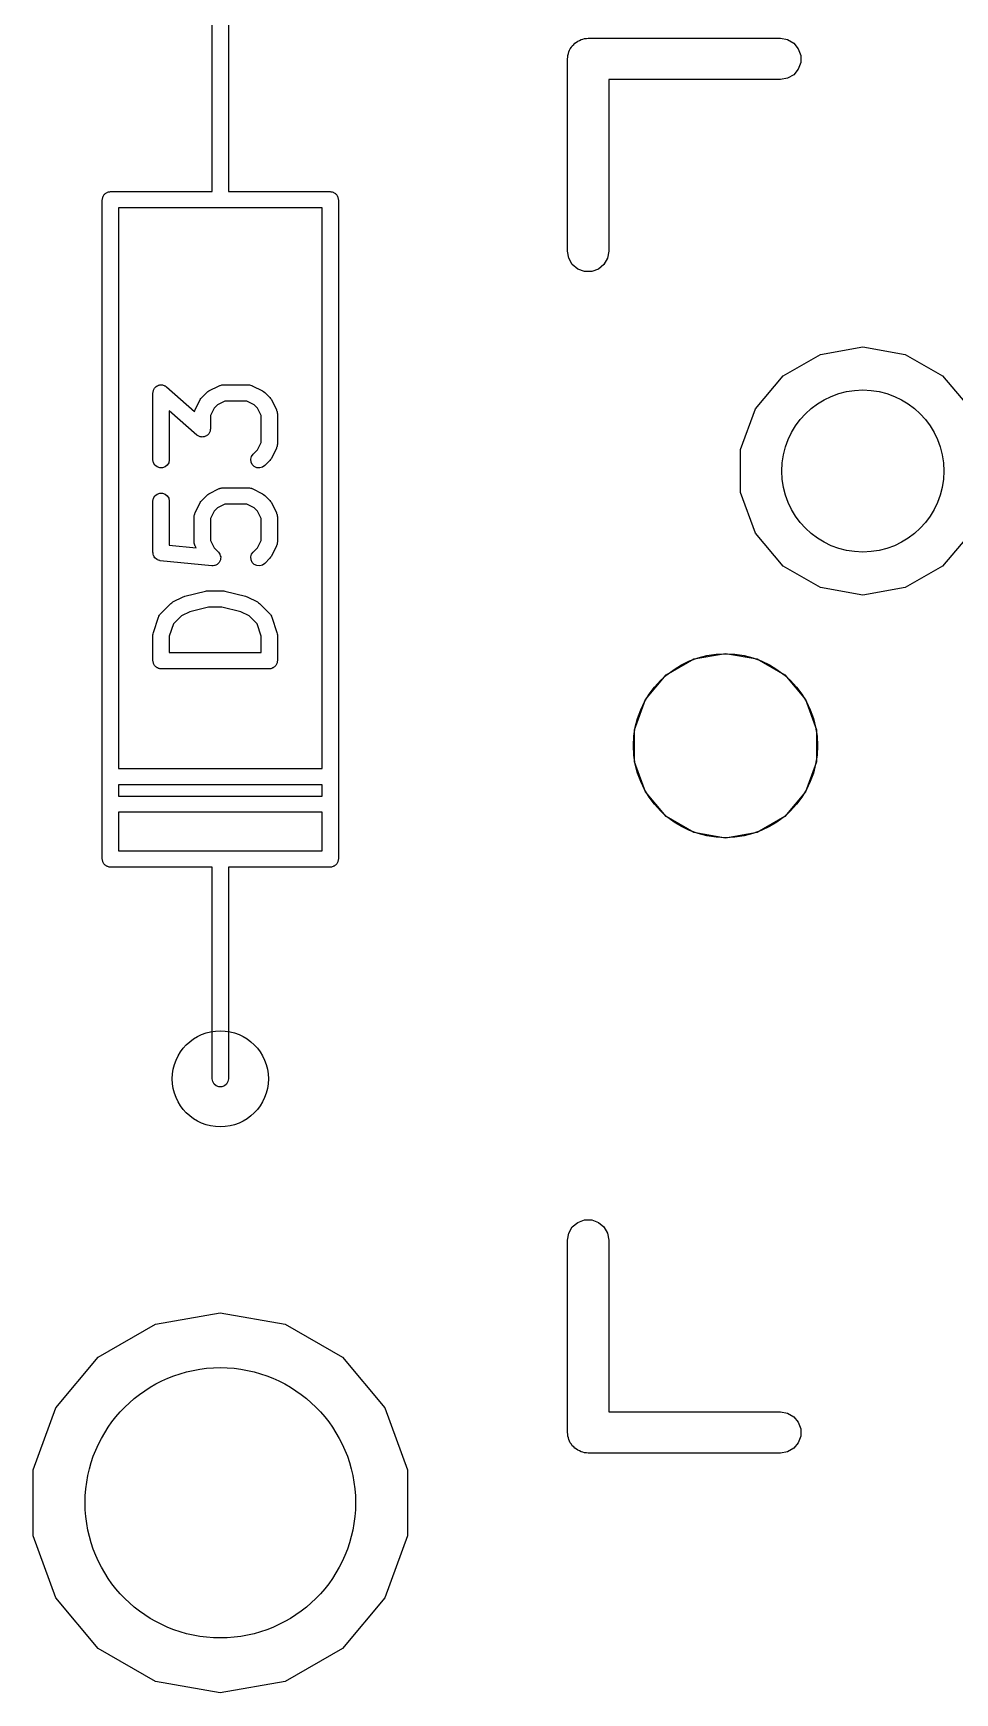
# Model space of a CAD drawing. Extents: x 37 to 203, y -145 to -25.
# Drawn here: x 91.27 to 99.79, y -144.76 to -129.41 of the extents above; entities that cross this region are included whole.
import ezdxf

# ---------------------------------------------------------------- set-up
doc = ezdxf.new("R2010")
doc.units = 0
doc.header["$MEASUREMENT"] = 0
doc.layers.add('BLACK', color=7, linetype='CONTINUOUS')

msp = doc.modelspace()

# ---------------------------------------------------------------- linework, layer by layer
at = {"layer": 'Black'}
for p, q in [((92.925, -130.19), (92.925, -128.92)), ((93.075, -128.92), (93.075, -130.19)), ((96.2668, -129.517), (96.2775, -129.504)), ((96.2775, -129.504), (96.292, -129.496)), ((96.292, -129.496), (96.3047, -129.485)), ((96.3047, -129.485), (96.3204, -129.479)), ((96.3204, -129.479), (96.3348, -129.471)), ((96.3348, -129.471), (96.3513, -129.468)), ((96.3513, -129.468), (96.3669, -129.462)), ((96.3669, -129.462), (96.3836, -129.462)), ((96.3836, -129.462), (96.4, -129.459)), ((96.4, -129.459), (98.178, -129.459)), ((98.178, -129.459), (98.2432, -129.471)), ((98.2432, -129.471), (98.3005, -129.504)), ((98.3005, -129.504), (98.343, -129.555)), ((96.2095, -129.65), (96.2124, -129.634)), ((96.2095, -131.428), (96.2095, -129.65)), ((96.2124, -129.617), (96.2181, -129.601)), ((96.2124, -129.634), (96.2124, -129.617)), ((96.2181, -129.601), (96.221, -129.585)), ((96.221, -129.585), (96.2293, -129.57)), ((96.2293, -129.57), (96.235, -129.555)), ((96.235, -129.555), (96.2457, -129.542)), ((96.2457, -129.542), (96.2541, -129.528)), ((96.2541, -129.528), (96.2668, -129.517)), ((98.343, -129.555), (98.3656, -129.617)), ((98.3656, -129.617), (98.3656, -129.683)), ((98.3005, -129.796), (98.2432, -129.829)), ((98.343, -129.745), (98.3005, -129.796)), ((98.3656, -129.683), (98.343, -129.745)), ((98.178, -129.84), (96.5905, -129.84)), ((96.5905, -129.84), (96.5905, -131.428)), ((98.2432, -129.829), (98.178, -129.84)), ((92.925, -130.877), (92.925, -130.19)), ((93.075, -130.19), (93.075, -130.877)), ((91.9358, -130.895), (91.9415, -130.891)), ((91.9415, -130.891), (91.9465, -130.887)), ((91.9465, -130.887), (91.9527, -130.885)), ((91.9527, -130.885), (91.9583, -130.882)), ((91.9583, -130.882), (91.9648, -130.88)), ((91.9648, -130.88), (91.971, -130.878)), ((91.971, -130.878), (91.9775, -130.878)), ((91.9775, -130.878), (91.984, -130.877)), ((91.984, -130.877), (92.925, -130.877)), ((93.075, -130.877), (94.016, -130.877)), ((94.016, -130.877), (94.0225, -130.878)), ((94.0225, -130.878), (94.029, -130.878)), ((94.029, -130.878), (94.0352, -130.88)), ((94.0352, -130.88), (94.0417, -130.882)), ((94.0417, -130.882), (94.0473, -130.885)), ((94.0473, -130.885), (94.0535, -130.887)), ((94.0535, -130.887), (94.0585, -130.891)), ((94.0585, -130.891), (94.0642, -130.895)), ((91.909, -130.952), (91.9101, -130.946)), ((91.909, -137.048), (91.909, -130.952)), ((91.9101, -130.939), (91.9124, -130.933)), ((91.9101, -130.946), (91.9101, -130.939)), ((91.9124, -130.933), (91.9135, -130.926)), ((91.9135, -130.926), (91.9168, -130.921)), ((91.9168, -130.921), (91.919, -130.915)), ((91.919, -130.915), (91.9233, -130.909)), ((91.9233, -130.909), (91.9265, -130.904)), ((91.9265, -130.904), (91.9316, -130.9)), ((91.9316, -130.9), (91.9358, -130.895)), ((93, -131.027), (92.059, -131.027)), ((92.059, -131.027), (92.059, -136.211)), ((93.941, -131.027), (93, -131.027)), ((93.941, -136.211), (93.941, -131.027)), ((94.0642, -130.895), (94.0684, -130.9)), ((94.0684, -130.9), (94.0735, -130.904)), ((94.0735, -130.904), (94.0767, -130.909)), ((94.0767, -130.909), (94.081, -130.915)), ((94.081, -130.915), (94.0832, -130.921)), ((94.0832, -130.921), (94.0865, -130.926)), ((94.0865, -130.926), (94.0876, -130.933)), ((94.0876, -130.933), (94.0899, -130.939)), ((94.0899, -130.939), (94.0899, -130.946)), ((94.0899, -130.946), (94.091, -130.952)), ((94.091, -130.952), (94.091, -137.048)), ((96.221, -131.493), (96.2095, -131.428)), ((96.2541, -131.55), (96.221, -131.493)), ((96.579, -131.493), (96.5459, -131.55)), ((96.5905, -131.428), (96.579, -131.493)), ((96.3047, -131.593), (96.2541, -131.55)), ((96.3669, -131.616), (96.3047, -131.593)), ((96.4331, -131.616), (96.3669, -131.616)), ((96.4952, -131.593), (96.4331, -131.616)), ((96.5459, -131.55), (96.4952, -131.593)), ((98.2025, -132.581), (98.5476, -132.382)), ((98.5476, -132.382), (98.94, -132.313)), ((98.94, -132.313), (99.3324, -132.382)), ((99.3324, -132.382), (99.6775, -132.581)), ((97.9464, -132.886), (98.2025, -132.581)), ((99.6775, -132.581), (99.9336, -132.886)), ((92.3774, -132.738), (92.3787, -132.731)), ((92.3787, -132.731), (92.3788, -132.724)), ((92.3788, -132.724), (92.3809, -132.718)), ((92.3809, -132.718), (92.3819, -132.712)), ((92.3819, -132.712), (92.3856, -132.706)), ((92.3856, -132.706), (92.3882, -132.699)), ((92.3882, -132.699), (92.392, -132.695)), ((92.392, -132.695), (92.3949, -132.69)), ((92.3949, -132.69), (92.4005, -132.685)), ((92.4005, -132.685), (92.4054, -132.68)), ((92.4054, -132.68), (92.4104, -132.677)), ((92.4104, -132.677), (92.4149, -132.673)), ((92.4149, -132.673), (92.4218, -132.671)), ((92.4218, -132.671), (92.4282, -132.667)), ((92.4282, -132.667), (92.4339, -132.666)), ((92.4339, -132.666), (92.4394, -132.664)), ((92.4394, -132.664), (92.4467, -132.664)), ((92.4467, -132.664), (92.4539, -132.663)), ((92.4539, -132.663), (92.4596, -132.664)), ((92.4596, -132.664), (92.4654, -132.664)), ((92.4654, -132.664), (92.4723, -132.667)), ((92.4723, -132.667), (92.4795, -132.668)), ((92.4795, -132.668), (92.4844, -132.671)), ((92.4844, -132.671), (92.4899, -132.673)), ((92.4899, -132.673), (92.4955, -132.678)), ((92.4955, -132.678), (92.5018, -132.682)), ((92.5018, -132.682), (92.7618, -132.909)), ((92.8279, -132.78), (92.8755, -132.733)), ((92.8755, -132.733), (92.8854, -132.726)), ((92.8854, -132.726), (92.895, -132.719)), ((92.895, -132.719), (92.9903, -132.671)), ((92.9903, -132.671), (92.9944, -132.67)), ((92.9944, -132.67), (92.9982, -132.668)), ((92.9982, -132.668), (93.0068, -132.666)), ((93.0068, -132.666), (93.0152, -132.664)), ((93.0152, -132.664), (93.0196, -132.664)), ((93.0196, -132.664), (93.0238, -132.663)), ((93.0238, -132.663), (93.2619, -132.663)), ((93.2619, -132.663), (93.2662, -132.664)), ((93.2662, -132.664), (93.2705, -132.664)), ((93.2705, -132.664), (93.2789, -132.666)), ((93.2789, -132.666), (93.2876, -132.668)), ((93.2876, -132.668), (93.2913, -132.67)), ((93.2913, -132.67), (93.2954, -132.671)), ((93.2954, -132.671), (93.3907, -132.719)), ((93.3907, -132.719), (93.4003, -132.726)), ((93.4003, -132.726), (93.4102, -132.733)), ((93.4102, -132.733), (93.4578, -132.78)), ((92.3774, -133.357), (92.3774, -132.738)), ((92.7663, -132.895), (92.8139, -132.8)), ((92.8139, -132.8), (92.821, -132.79)), ((92.821, -132.79), (92.8279, -132.78)), ((92.9426, -132.878), (92.9083, -132.946)), ((92.973, -132.847), (92.9426, -132.878)), ((93.0415, -132.813), (92.973, -132.847)), ((93.2442, -132.813), (93.0415, -132.813)), ((93.3127, -132.847), (93.2442, -132.813)), ((93.3431, -132.878), (93.3127, -132.847)), ((93.3774, -132.946), (93.3431, -132.878)), ((93.4578, -132.78), (93.4647, -132.79)), ((93.4647, -132.79), (93.4718, -132.8)), ((93.4718, -132.8), (93.5195, -132.895)), ((97.8101, -133.261), (97.9464, -132.886)), ((92.7839, -133.128), (92.5274, -132.903)), ((92.5274, -132.903), (92.5274, -133.357)), ((92.7618, -132.909), (92.7629, -132.903)), ((92.7629, -132.903), (92.765, -132.899)), ((92.765, -132.899), (92.7663, -132.895)), ((92.9083, -132.946), (92.9083, -133.071)), ((93.3774, -133.197), (93.3774, -132.946)), ((93.5195, -132.895), (93.5207, -132.899)), ((93.5207, -132.899), (93.5229, -132.903)), ((93.5229, -132.903), (93.5244, -132.912)), ((93.5244, -132.912), (93.5269, -132.92)), ((93.5269, -132.92), (93.5266, -132.924)), ((93.5266, -132.924), (93.5274, -132.929)), ((93.5274, -132.929), (93.5274, -133.214)), ((92.7902, -133.132), (92.7839, -133.128)), ((92.7958, -133.136), (92.7902, -133.132)), ((92.8013, -133.138), (92.7958, -133.136)), ((92.8062, -133.141), (92.8013, -133.138)), ((92.8134, -133.143), (92.8062, -133.141)), ((92.8203, -133.145), (92.8134, -133.143)), ((92.8261, -133.145), (92.8203, -133.145)), ((92.8318, -133.146), (92.8261, -133.145)), ((92.839, -133.145), (92.8318, -133.146)), ((92.8464, -133.145), (92.839, -133.145)), ((92.8518, -133.143), (92.8464, -133.145)), ((92.8575, -133.142), (92.8518, -133.143)), ((92.8639, -133.139), (92.8575, -133.142)), ((92.8708, -133.136), (92.8639, -133.139)), ((92.8753, -133.133), (92.8708, -133.136)), ((92.8803, -133.13), (92.8753, -133.133)), ((92.8852, -133.124), (92.8803, -133.13)), ((92.8908, -133.12), (92.8852, -133.124)), ((92.8937, -133.115), (92.8908, -133.12)), ((92.8975, -133.11), (92.8937, -133.115)), ((92.9001, -133.103), (92.8975, -133.11)), ((92.9038, -133.097), (92.9001, -133.103)), ((92.9048, -133.091), (92.9038, -133.097)), ((92.9069, -133.086), (92.9048, -133.091)), ((92.9071, -133.079), (92.9069, -133.086)), ((92.9083, -133.071), (92.9071, -133.079)), ((93.2824, -133.351), (93.2892, -133.325)), ((93.2892, -133.325), (93.3041, -133.304)), ((93.3041, -133.304), (93.3431, -133.265)), ((93.3431, -133.265), (93.3774, -133.197)), ((93.4718, -133.343), (93.4647, -133.353)), ((93.5195, -133.248), (93.4718, -133.343)), ((93.5207, -133.244), (93.5195, -133.248)), ((93.5229, -133.24), (93.5207, -133.244)), ((93.5244, -133.231), (93.5229, -133.24)), ((93.5269, -133.223), (93.5244, -133.231)), ((93.5274, -133.214), (93.5266, -133.219)), ((93.5266, -133.219), (93.5269, -133.223)), ((97.8101, -133.659), (97.8101, -133.261)), ((92.3819, -133.383), (92.3774, -133.357)), ((92.3949, -133.405), (92.3819, -133.383)), ((92.4149, -133.422), (92.3949, -133.405)), ((92.4394, -133.431), (92.4149, -133.422)), ((92.4654, -133.431), (92.4394, -133.431)), ((92.4899, -133.422), (92.4654, -133.431)), ((92.5098, -133.405), (92.4899, -133.422)), ((92.5229, -133.383), (92.5098, -133.405)), ((92.5274, -133.357), (92.5229, -133.383)), ((93.2847, -133.377), (93.2824, -133.351)), ((93.2957, -133.4), (93.2847, -133.377)), ((93.3141, -133.419), (93.2957, -133.4)), ((93.3377, -133.43), (93.3141, -133.419)), ((93.3637, -133.432), (93.3377, -133.43)), ((93.3888, -133.425), (93.3637, -133.432)), ((93.4102, -133.41), (93.3888, -133.425)), ((93.4578, -133.363), (93.4102, -133.41)), ((93.4647, -133.353), (93.4578, -133.363)), ((92.895, -133.671), (92.9903, -133.623)), ((92.9903, -133.623), (92.9944, -133.622)), ((92.9944, -133.622), (92.9982, -133.62)), ((92.9982, -133.62), (93.0068, -133.618)), ((93.0068, -133.618), (93.0152, -133.616)), ((93.0152, -133.616), (93.0196, -133.616)), ((93.0196, -133.616), (93.0238, -133.615)), ((93.0238, -133.615), (93.2619, -133.615)), ((93.2619, -133.615), (93.2662, -133.616)), ((93.2662, -133.616), (93.2705, -133.616)), ((93.2705, -133.616), (93.2789, -133.618)), ((93.2789, -133.618), (93.2876, -133.62)), ((93.2876, -133.62), (93.2913, -133.622)), ((93.2913, -133.622), (93.2954, -133.623)), ((93.2954, -133.623), (93.3907, -133.671)), ((92.3774, -133.738), (92.3819, -133.712)), ((92.3774, -134.214), (92.3774, -133.738)), ((92.3819, -133.712), (92.3949, -133.69)), ((92.3949, -133.69), (92.4149, -133.673)), ((92.4149, -133.673), (92.4394, -133.664)), ((92.4394, -133.664), (92.4654, -133.664)), ((92.4654, -133.664), (92.4899, -133.673)), ((92.4899, -133.673), (92.5098, -133.69)), ((92.5098, -133.69), (92.5229, -133.712)), ((92.5229, -133.712), (92.5274, -133.738)), ((92.5274, -133.738), (92.5274, -134.146)), ((92.7663, -133.847), (92.8139, -133.752)), ((92.8139, -133.752), (92.821, -133.743)), ((92.821, -133.743), (92.8279, -133.733)), ((92.8279, -133.733), (92.8755, -133.685)), ((92.8755, -133.685), (92.8854, -133.678)), ((92.8854, -133.678), (92.895, -133.671)), ((92.973, -133.8), (92.9426, -133.83)), ((93.0415, -133.765), (92.973, -133.8)), ((93.2442, -133.765), (93.0415, -133.765)), ((93.3127, -133.8), (93.2442, -133.765)), ((93.3431, -133.83), (93.3127, -133.8)), ((93.3907, -133.671), (93.4003, -133.678)), ((93.4003, -133.678), (93.4102, -133.685)), ((93.4102, -133.685), (93.4578, -133.733)), ((93.4578, -133.733), (93.4647, -133.743)), ((93.4647, -133.743), (93.4718, -133.752)), ((93.4718, -133.752), (93.5195, -133.847)), ((97.9464, -134.034), (97.8101, -133.659)), ((92.7583, -133.881), (92.7591, -133.877)), ((92.7583, -134.119), (92.7583, -133.881)), ((92.7588, -133.872), (92.7613, -133.864)), ((92.7591, -133.877), (92.7588, -133.872)), ((92.7613, -133.864), (92.7629, -133.855)), ((92.7629, -133.855), (92.765, -133.852)), ((92.765, -133.852), (92.7663, -133.847)), ((92.9426, -133.83), (92.9083, -133.899)), ((92.9083, -133.899), (92.9083, -134.101)), ((93.3774, -133.899), (93.3431, -133.83)), ((93.3774, -134.101), (93.3774, -133.899)), ((93.5195, -133.847), (93.5207, -133.852)), ((93.5207, -133.852), (93.5229, -133.855)), ((93.5229, -133.855), (93.5244, -133.864)), ((93.5244, -133.864), (93.5269, -133.872)), ((93.5269, -133.872), (93.5266, -133.877)), ((93.5266, -133.877), (93.5274, -133.881)), ((93.5274, -133.881), (93.5274, -134.119)), ((92.9083, -134.101), (92.9426, -134.17)), ((93.3431, -134.17), (93.3774, -134.101)), ((98.2025, -134.339), (97.9464, -134.034)), ((99.9336, -134.034), (99.6775, -134.339)), ((92.3779, -134.217), (92.3774, -134.214)), ((92.3776, -134.22), (92.3779, -134.217)), ((92.3801, -134.23), (92.3776, -134.22)), ((92.3819, -134.24), (92.3801, -134.23)), ((92.3833, -134.242), (92.3819, -134.24)), ((92.384, -134.245), (92.3833, -134.242)), ((92.3898, -134.254), (92.384, -134.245)), ((92.3949, -134.262), (92.3898, -134.254)), ((92.3971, -134.264), (92.3949, -134.262)), ((92.3987, -134.267), (92.3971, -134.264)), ((92.407, -134.273), (92.3987, -134.267)), ((92.5274, -134.146), (92.7756, -134.171)), ((92.7591, -134.123), (92.7583, -134.119)), ((92.7588, -134.128), (92.7591, -134.123)), ((92.7613, -134.136), (92.7588, -134.128)), ((92.7629, -134.145), (92.7613, -134.136)), ((92.765, -134.148), (92.7629, -134.145)), ((92.7663, -134.153), (92.765, -134.148)), ((92.7756, -134.171), (92.7663, -134.153)), ((92.9426, -134.17), (92.9816, -134.209)), ((92.9816, -134.209), (92.9819, -134.209)), ((92.9819, -134.209), (92.9823, -134.21)), ((92.9823, -134.21), (92.9893, -134.22)), ((92.9893, -134.22), (92.9965, -134.23)), ((92.9965, -134.23), (92.9967, -134.231)), ((92.9967, -134.231), (92.9969, -134.231)), ((92.9969, -134.231), (93, -134.243)), ((93, -134.243), (93.0033, -134.255)), ((93.0021, -134.269), (93.001, -134.281)), ((93.0034, -134.256), (93.0021, -134.269)), ((93.0033, -134.255), (93.0032, -134.256)), ((93.0032, -134.256), (93.0034, -134.256)), ((93.2824, -134.255), (93.2892, -134.23)), ((93.2847, -134.281), (93.2824, -134.255)), ((93.2892, -134.23), (93.3041, -134.209)), ((93.3041, -134.209), (93.3431, -134.17)), ((93.4578, -134.267), (93.4102, -134.315)), ((93.4647, -134.257), (93.4578, -134.267)), ((93.4718, -134.248), (93.4647, -134.257)), ((93.5195, -134.153), (93.4718, -134.248)), ((93.5207, -134.148), (93.5195, -134.153)), ((93.5229, -134.145), (93.5207, -134.148)), ((93.5244, -134.136), (93.5229, -134.145)), ((93.5269, -134.128), (93.5244, -134.136)), ((93.5274, -134.119), (93.5266, -134.123)), ((93.5266, -134.123), (93.5269, -134.128)), ((92.4149, -134.279), (92.407, -134.273)), ((92.4175, -134.28), (92.4149, -134.279)), ((92.4198, -134.282), (92.4175, -134.28)), ((92.4297, -134.285), (92.4198, -134.282)), ((92.4394, -134.288), (92.4297, -134.285)), ((92.4422, -134.288), (92.4394, -134.288)), ((92.4449, -134.289), (92.4422, -134.288)), ((92.9211, -134.337), (92.4449, -134.289)), ((92.9216, -134.336), (92.9211, -134.337)), ((92.922, -134.337), (92.9216, -134.336)), ((92.9345, -134.336), (92.922, -134.337)), ((92.9471, -134.335), (92.9345, -134.336)), ((92.9475, -134.334), (92.9471, -134.335)), ((92.948, -134.334), (92.9475, -134.334)), ((92.9594, -134.329), (92.948, -134.334)), ((92.9708, -134.324), (92.9594, -134.329)), ((92.9712, -134.324), (92.9708, -134.324)), ((92.9716, -134.323), (92.9712, -134.324)), ((92.9805, -134.314), (92.9716, -134.323)), ((92.9895, -134.306), (92.9805, -134.314)), ((92.9897, -134.305), (92.9895, -134.306)), ((92.99, -134.305), (92.9897, -134.305)), ((92.9953, -134.294), (92.99, -134.305)), ((93.0008, -134.282), (92.9953, -134.294)), ((93.001, -134.281), (93.0008, -134.282)), ((93.0008, -134.282), (93.0008, -134.282)), ((93.2957, -134.305), (93.2847, -134.281)), ((93.3141, -134.323), (93.2957, -134.305)), ((93.3377, -134.334), (93.3141, -134.323)), ((93.3637, -134.337), (93.3377, -134.334)), ((93.3888, -134.33), (93.3637, -134.337)), ((93.4102, -134.315), (93.3888, -134.33)), ((98.5476, -134.538), (98.2025, -134.339)), ((99.6775, -134.339), (99.3324, -134.538)), ((92.6723, -134.618), (92.8628, -134.57)), ((92.8628, -134.57), (92.8719, -134.569)), ((92.8719, -134.569), (92.881, -134.568)), ((92.881, -134.568), (93.0238, -134.568)), ((93.0238, -134.568), (93.0328, -134.569)), ((93.0328, -134.569), (93.042, -134.57)), ((93.042, -134.57), (93.2325, -134.618)), ((98.94, -134.607), (98.5476, -134.538)), ((99.3324, -134.538), (98.94, -134.607)), ((92.447, -134.78), (92.5422, -134.685)), ((92.5422, -134.685), (92.552, -134.678)), ((92.552, -134.678), (92.5617, -134.671)), ((92.5617, -134.671), (92.6569, -134.623)), ((92.6569, -134.623), (92.6648, -134.621)), ((92.6648, -134.621), (92.6723, -134.618)), ((92.8902, -134.718), (92.7167, -134.761)), ((93.0146, -134.718), (92.8902, -134.718)), ((93.1881, -134.761), (93.0146, -134.718)), ((93.2325, -134.618), (93.24, -134.621)), ((93.24, -134.621), (93.2478, -134.623)), ((93.2478, -134.623), (93.3431, -134.671)), ((93.3431, -134.671), (93.3527, -134.678)), ((93.3527, -134.678), (93.3626, -134.685)), ((93.3626, -134.685), (93.4578, -134.78)), ((92.3812, -134.952), (92.4288, -134.81)), ((92.4288, -134.81), (92.4309, -134.806)), ((92.4309, -134.806), (92.432, -134.802)), ((92.432, -134.802), (92.4371, -134.794)), ((92.4371, -134.794), (92.4413, -134.787)), ((92.4413, -134.787), (92.4445, -134.784)), ((92.4445, -134.784), (92.447, -134.78)), ((92.5656, -134.874), (92.5274, -134.988)), ((92.6397, -134.8), (92.5656, -134.874)), ((92.7167, -134.761), (92.6397, -134.8)), ((93.2651, -134.8), (93.1881, -134.761)), ((93.3392, -134.874), (93.2651, -134.8)), ((93.3774, -134.988), (93.3392, -134.874)), ((93.4578, -134.78), (93.4603, -134.784)), ((93.4603, -134.784), (93.4635, -134.787)), ((93.4635, -134.787), (93.4677, -134.794)), ((93.4677, -134.794), (93.4727, -134.802)), ((93.4727, -134.802), (93.4739, -134.806)), ((93.4739, -134.806), (93.4759, -134.81)), ((93.4759, -134.81), (93.5235, -134.952)), ((92.3774, -134.976), (92.3795, -134.964)), ((92.3774, -135.214), (92.3774, -134.976)), ((92.3795, -134.964), (92.3812, -134.952)), ((92.5274, -134.988), (92.5274, -135.139)), ((93.3774, -135.139), (93.3774, -134.988)), ((93.5235, -134.952), (93.5253, -134.964)), ((93.5253, -134.964), (93.5274, -134.976)), ((93.5274, -134.976), (93.5274, -135.214)), ((92.5274, -135.139), (93.3774, -135.139)), ((97.3779, -135.197), (97.67, -135.146)), ((97.67, -135.146), (97.9621, -135.197)), ((92.3785, -135.221), (92.3774, -135.214)), ((92.3785, -135.227), (92.3785, -135.221)), ((92.3808, -135.233), (92.3785, -135.227)), ((92.3819, -135.24), (92.3808, -135.233)), ((92.3852, -135.246), (92.3819, -135.24)), ((92.3874, -135.252), (92.3852, -135.246)), ((92.3916, -135.257), (92.3874, -135.252)), ((92.3949, -135.262), (92.3916, -135.257)), ((92.4, -135.267), (92.3949, -135.262)), ((92.4042, -135.272), (92.4, -135.267)), ((92.4099, -135.275), (92.4042, -135.272)), ((92.4149, -135.279), (92.4099, -135.275)), ((92.421, -135.281), (92.4149, -135.279)), ((92.4267, -135.285), (92.421, -135.281)), ((92.4332, -135.286), (92.4267, -135.285)), ((92.4394, -135.288), (92.4332, -135.286)), ((92.4459, -135.288), (92.4394, -135.288)), ((92.4524, -135.289), (92.4459, -135.288)), ((93.4524, -135.289), (92.4524, -135.289)), ((93.4588, -135.288), (93.4524, -135.289)), ((93.4654, -135.288), (93.4588, -135.288)), ((93.4716, -135.286), (93.4654, -135.288)), ((93.478, -135.285), (93.4716, -135.286)), ((93.4837, -135.281), (93.478, -135.285)), ((93.4899, -135.279), (93.4837, -135.281)), ((93.4949, -135.275), (93.4899, -135.279)), ((93.5006, -135.272), (93.4949, -135.275)), ((93.5048, -135.267), (93.5006, -135.272)), ((93.5098, -135.262), (93.5048, -135.267)), ((93.5131, -135.257), (93.5098, -135.262)), ((93.5173, -135.252), (93.5131, -135.257)), ((93.5196, -135.246), (93.5173, -135.252)), ((93.5229, -135.24), (93.5196, -135.246)), ((93.524, -135.233), (93.5229, -135.24)), ((93.5262, -135.227), (93.524, -135.233)), ((93.5274, -135.214), (93.5262, -135.221)), ((93.5262, -135.221), (93.5262, -135.227)), ((97.121, -135.346), (97.3779, -135.197)), ((97.9621, -135.197), (98.219, -135.346)), ((96.9303, -135.573), (97.121, -135.346)), ((98.219, -135.346), (98.4097, -135.573)), ((96.8288, -135.852), (96.9303, -135.573)), ((98.4097, -135.573), (98.5112, -135.852)), ((96.8288, -136.148), (96.8288, -135.852)), ((98.5112, -135.852), (98.5112, -136.148)), ((92.059, -136.211), (93.941, -136.211)), ((96.9303, -136.427), (96.8288, -136.148)), ((98.5112, -136.148), (98.4097, -136.427)), ((92.059, -136.361), (92.059, -136.465)), ((93.941, -136.361), (92.059, -136.361)), ((93.941, -136.465), (93.941, -136.361)), ((92.059, -136.465), (93.941, -136.465)), ((97.121, -136.654), (96.9303, -136.427)), ((98.4097, -136.427), (98.219, -136.654)), ((93.941, -136.615), (92.059, -136.615)), ((92.059, -136.615), (92.059, -136.973)), ((93.941, -136.973), (93.941, -136.615)), ((97.3779, -136.803), (97.121, -136.654)), ((98.219, -136.654), (97.9621, -136.803)), ((97.67, -136.854), (97.3779, -136.803)), ((97.9621, -136.803), (97.67, -136.854)), ((92.059, -136.973), (93, -136.973)), ((93, -136.973), (93.941, -136.973)), ((91.9101, -137.054), (91.909, -137.048)), ((91.9101, -137.061), (91.9101, -137.054)), ((91.9124, -137.067), (91.9101, -137.061)), ((91.9135, -137.074), (91.9124, -137.067)), ((91.9168, -137.079), (91.9135, -137.074)), ((91.919, -137.085), (91.9168, -137.079)), ((91.9233, -137.091), (91.919, -137.085)), ((91.9265, -137.096), (91.9233, -137.091)), ((91.9316, -137.1), (91.9265, -137.096)), ((91.9358, -137.105), (91.9316, -137.1)), ((91.9415, -137.109), (91.9358, -137.105)), ((91.9465, -137.113), (91.9415, -137.109)), ((91.9527, -137.115), (91.9465, -137.113)), ((91.9583, -137.118), (91.9527, -137.115)), ((91.9648, -137.12), (91.9583, -137.118)), ((91.971, -137.122), (91.9648, -137.12)), ((91.9775, -137.122), (91.971, -137.122)), ((91.984, -137.123), (91.9775, -137.122)), ((92.925, -137.123), (91.984, -137.123)), ((92.925, -137.81), (92.925, -137.123)), ((94.016, -137.123), (93.075, -137.123)), ((93.075, -137.123), (93.075, -137.81)), ((94.0225, -137.122), (94.016, -137.123)), ((94.029, -137.122), (94.0225, -137.122)), ((94.0352, -137.12), (94.029, -137.122)), ((94.0417, -137.118), (94.0352, -137.12)), ((94.0473, -137.115), (94.0417, -137.118)), ((94.0535, -137.113), (94.0473, -137.115)), ((94.0585, -137.109), (94.0535, -137.113)), ((94.0642, -137.105), (94.0585, -137.109)), ((94.0684, -137.1), (94.0642, -137.105)), ((94.0735, -137.096), (94.0684, -137.1)), ((94.0767, -137.091), (94.0735, -137.096)), ((94.081, -137.085), (94.0767, -137.091)), ((94.0832, -137.079), (94.081, -137.085)), ((94.0865, -137.074), (94.0832, -137.079)), ((94.0876, -137.067), (94.0865, -137.074)), ((94.0899, -137.061), (94.0876, -137.067)), ((94.091, -137.048), (94.0899, -137.054)), ((94.0899, -137.054), (94.0899, -137.061)), ((92.925, -139.08), (92.925, -137.81)), ((93.075, -137.81), (93.075, -139.08)), ((92.9295, -139.106), (92.925, -139.08)), ((92.9425, -139.128), (92.9295, -139.106)), ((92.9625, -139.145), (92.9425, -139.128)), ((92.987, -139.154), (92.9625, -139.145)), ((93.013, -139.154), (92.987, -139.154)), ((93.0375, -139.145), (93.013, -139.154)), ((93.0575, -139.128), (93.0375, -139.145)), ((93.0705, -139.106), (93.0575, -139.128)), ((93.075, -139.08), (93.0705, -139.106)), ((96.2541, -140.45), (96.3047, -140.407)), ((96.3047, -140.407), (96.3669, -140.384)), ((96.3669, -140.384), (96.4331, -140.384)), ((96.4331, -140.384), (96.4952, -140.407)), ((96.4952, -140.407), (96.5459, -140.45)), ((96.2095, -140.572), (96.221, -140.507)), ((96.221, -140.507), (96.2541, -140.45)), ((96.5459, -140.45), (96.579, -140.507)), ((96.579, -140.507), (96.5905, -140.572)), ((96.2095, -142.35), (96.2095, -140.572)), ((96.5905, -140.572), (96.5905, -142.159)), ((92.3992, -141.349), (93, -141.243)), ((93, -141.243), (93.6008, -141.349)), ((91.8708, -141.654), (92.3992, -141.349)), ((93.6008, -141.349), (94.1292, -141.654)), ((91.4787, -142.122), (91.8708, -141.654)), ((94.1292, -141.654), (94.5213, -142.122)), ((91.27, -142.695), (91.4787, -142.122)), ((94.5213, -142.122), (94.73, -142.695)), ((96.5905, -142.159), (98.178, -142.159)), ((98.178, -142.159), (98.2432, -142.171)), ((98.2432, -142.171), (98.3005, -142.204)), ((98.3005, -142.204), (98.343, -142.255)), ((96.2124, -142.366), (96.2095, -142.35)), ((96.2124, -142.383), (96.2124, -142.366)), ((96.2181, -142.399), (96.2124, -142.383)), ((96.221, -142.415), (96.2181, -142.399)), ((98.343, -142.255), (98.3656, -142.317)), ((98.3656, -142.383), (98.343, -142.445)), ((98.3656, -142.317), (98.3656, -142.383)), ((96.2293, -142.43), (96.221, -142.415)), ((96.235, -142.445), (96.2293, -142.43)), ((96.2457, -142.458), (96.235, -142.445)), ((96.2541, -142.472), (96.2457, -142.458)), ((96.2668, -142.483), (96.2541, -142.472)), ((96.2775, -142.496), (96.2668, -142.483)), ((96.292, -142.504), (96.2775, -142.496)), ((96.3047, -142.515), (96.292, -142.504)), ((96.3204, -142.521), (96.3047, -142.515)), ((96.3348, -142.529), (96.3204, -142.521)), ((96.3513, -142.532), (96.3348, -142.529)), ((96.3669, -142.538), (96.3513, -142.532)), ((96.3836, -142.538), (96.3669, -142.538)), ((96.4, -142.54), (96.3836, -142.538)), ((98.178, -142.54), (96.4, -142.54)), ((98.2432, -142.529), (98.178, -142.54)), ((98.3005, -142.496), (98.2432, -142.529)), ((98.343, -142.445), (98.3005, -142.496)), ((91.27, -143.305), (91.27, -142.695)), ((94.73, -142.695), (94.73, -143.305)), ((91.4787, -143.878), (91.27, -143.305)), ((94.73, -143.305), (94.5213, -143.878)), ((91.8708, -144.346), (91.4787, -143.878)), ((94.5213, -143.878), (94.1292, -144.346)), ((92.3992, -144.651), (91.8708, -144.346)), ((94.1292, -144.346), (93.6008, -144.651)), ((93, -144.757), (92.3992, -144.651)), ((93.6008, -144.651), (93, -144.757))]:
    msp.add_line(p, q, dxfattribs=at)
for centre, radius in [((98.94, -133.46), 0.7493), ((97.67, -136), 0.8509), ((93, -139.08), 0.4445), ((93, -143), 1.25)]:
    msp.add_circle(centre, radius, dxfattribs=at)

doc.saveas('drawing.dxf')
